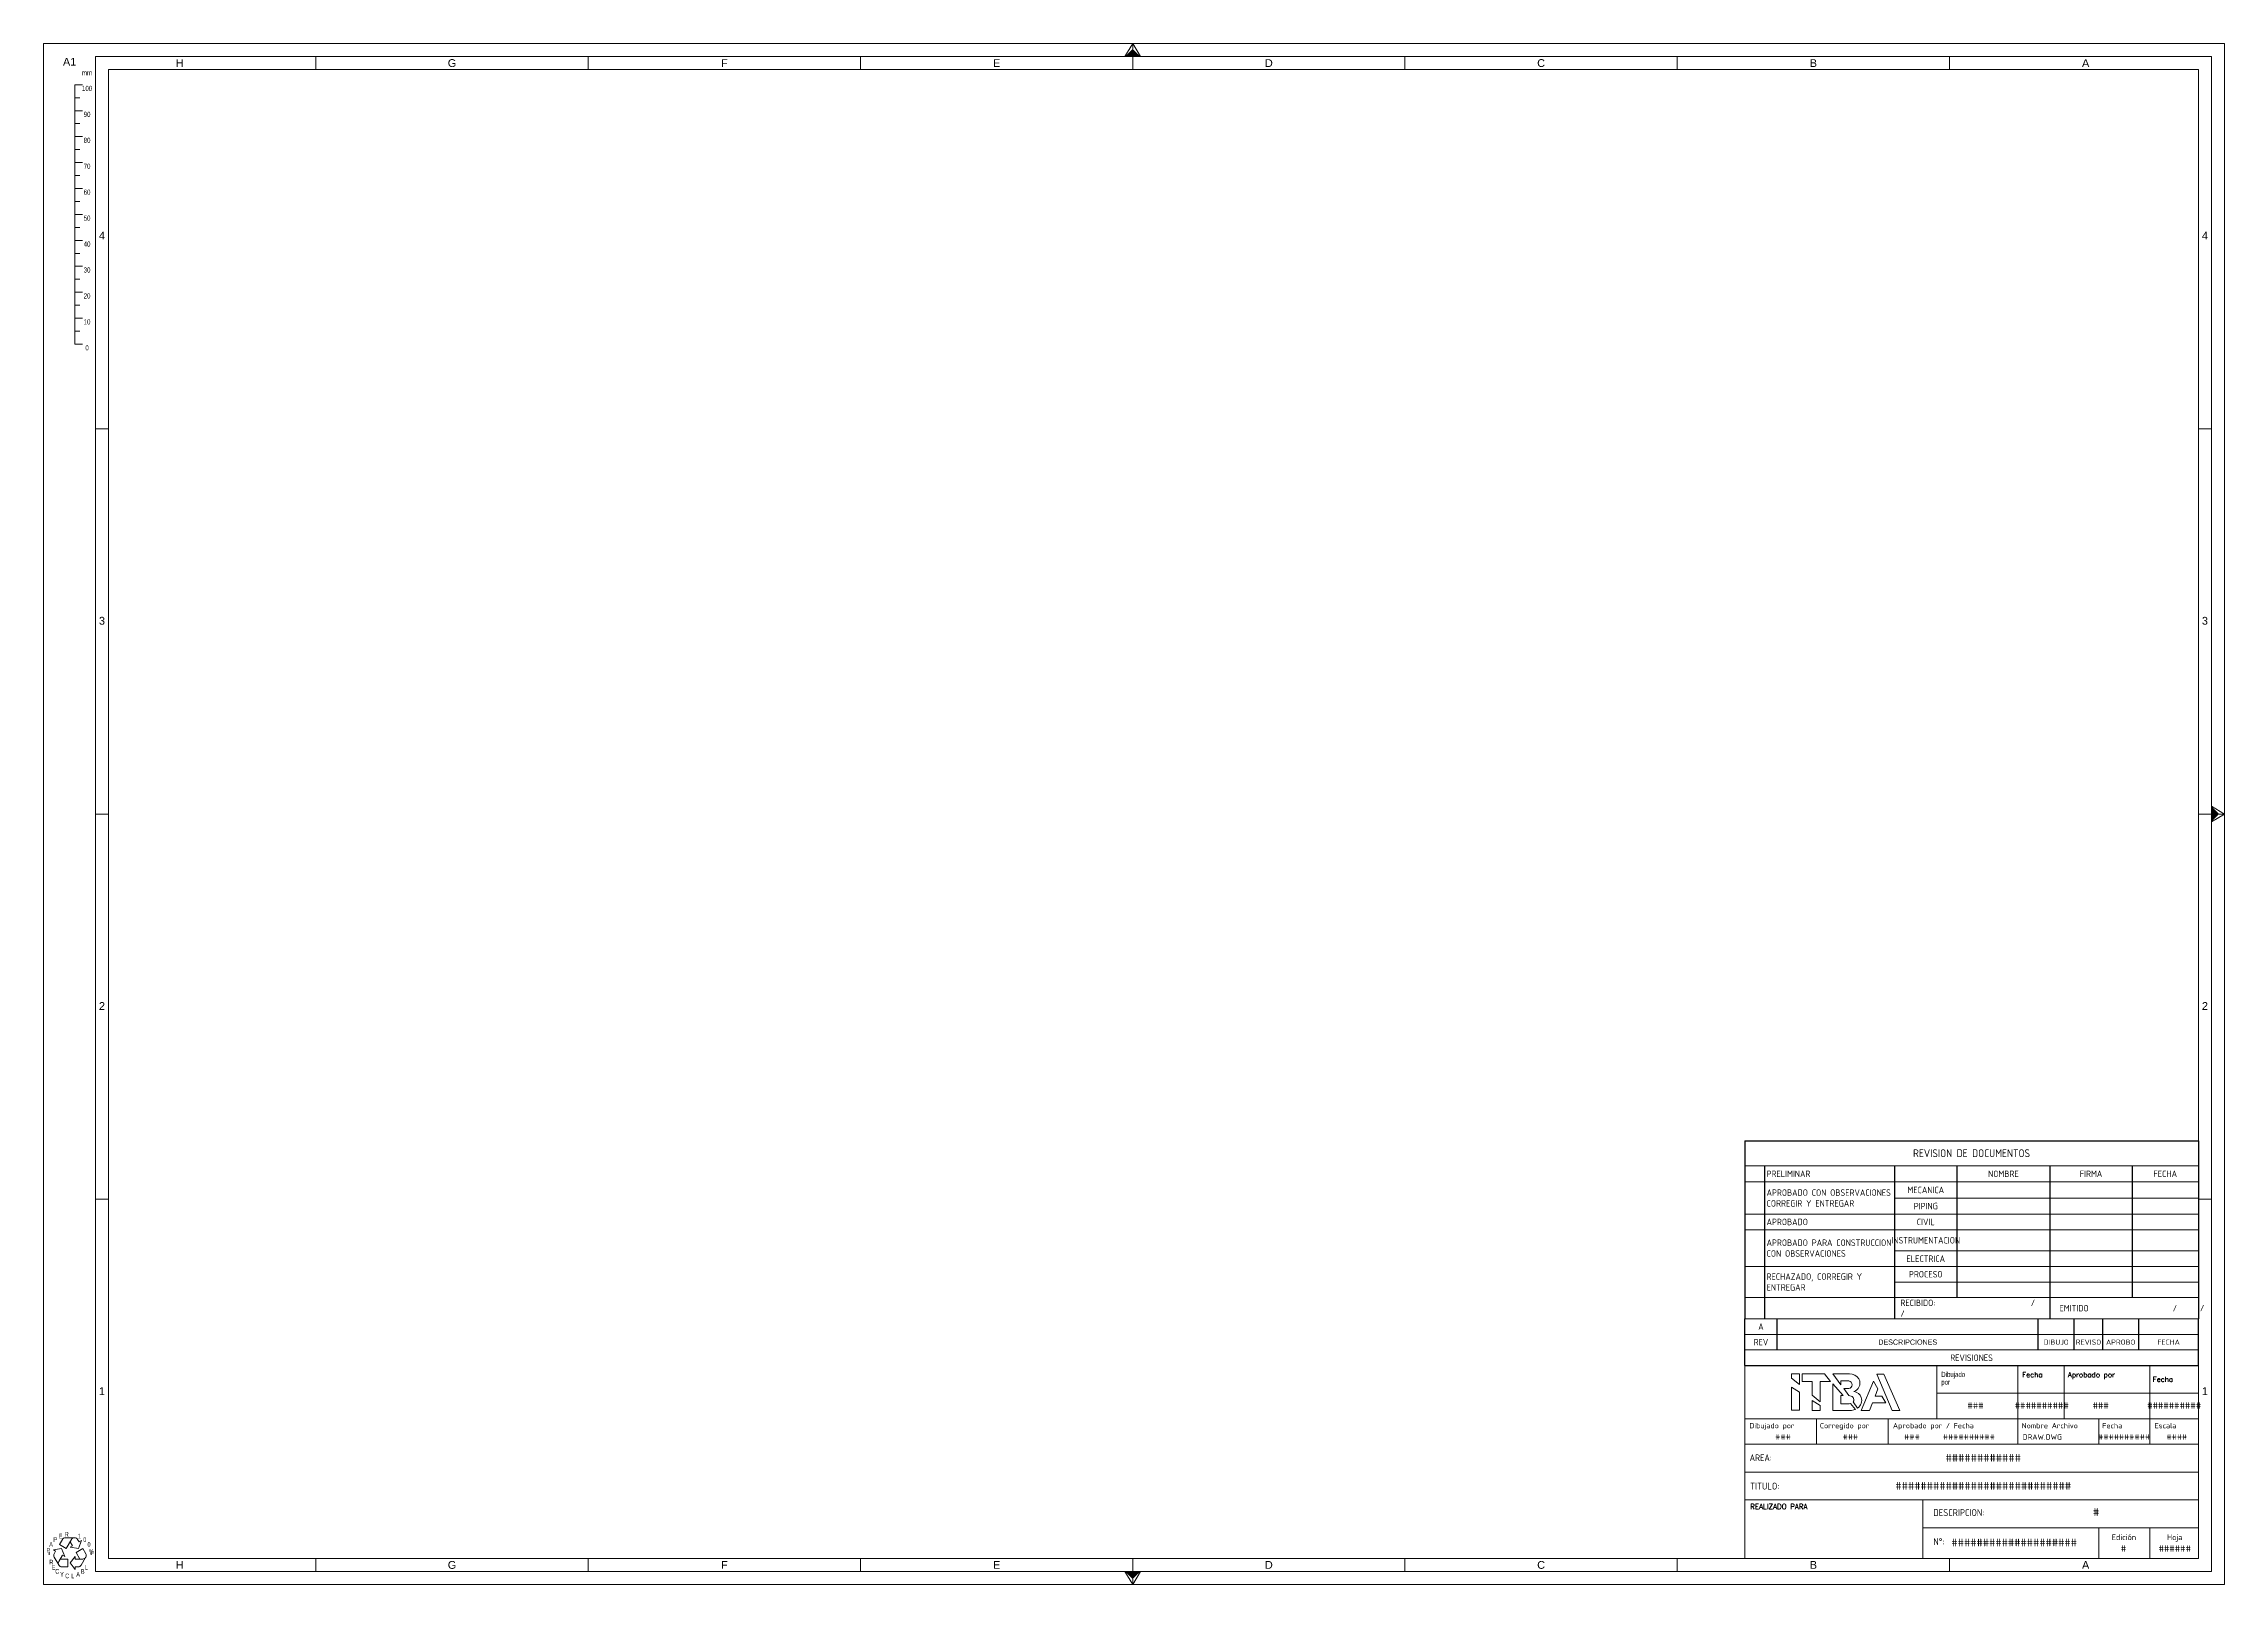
# Paper-space layout 'A1' of a CAD drawing. Header units: inches, sheet in millimetres. Extents: x 0 to 841, y 0 to 594.
import ezdxf
from ezdxf.enums import TextEntityAlignment as Align

# ---------------------------------------------------------------- set-up
doc = ezdxf.new("R2010")
doc.units = ezdxf.units.IN
doc.layers.add('Formato', color=5, linetype='Continuous', lineweight=60)
doc.layers.add('ROTULO', color=5, linetype='Continuous', lineweight=20)
doc.styles.add('CG_TEXTO', font='techl___.ttf')
doc.styles.add('de cotas', font='romans.shx')
doc.styles.add('ISOCP', font='isocp.shx')
doc.styles.add('SANSSERIF', font='sas_____.pfb')
doc.styles.add('SLDTEXTSTYLE0', font='TXT', dxfattribs={"width": 0.7})

# ---------------------------------------------------------------- blocks, each defined once
blk = doc.blocks.new('*T12')
at = {"layer": 'ROTULO', "transparency": 16777216}
for p, q in [((0, 18), (175, 18)), ((0, 12), (175, 12)), ((0, 6), (175, 6))]:
    blk.add_line(p, q, dxfattribs=at)
at = {"layer": 'ROTULO', "color": 0, "linetype": 'ByBlock', "lineweight": -2, "transparency": 16777216}
for p, q in [((0, 0), (0, 18)), ((12.56, 6), (12.56, 18)), ((113.21, 6), (113.21, 18)), ((127.05, 6), (127.05, 18)), ((138.12, 6), (138.12, 18)), ((151.96, 6), (151.96, 18)), ((175, 0), (175, 18)), ((0, 0), (175, 0))]:
    blk.add_line(p, q, dxfattribs=at)
at = {"layer": 'ROTULO', "color": 7, "transparency": 16777216, "attachment_point": 5}
for s, insert, char_height, width, style in [('{\\C7;REV}', (6.28, 9), 2.5, 11.0603, 'ISOCP'), ('{\\C7;A}', (6.28, 15), 2.5, 11.0603, 'ISOCP'), ('{\\C7;DESCRIPCIONES}', (62.89, 9), 2, 99.1521, 'CG_TEXTO'), ('{\\C7;DIBUJO}', (120.13, 9), 2, 12.3372, 'ISOCP'), ('{\\C7;REVISO}', (132.58, 9), 2, 9.5701, 'ISOCP'), ('{\\C7;APROBO}', (145.04, 9), 2, 12.3372, 'ISOCP'), ('{\\C7;FECHA}', (163.48, 9), 2, 21.5431, 'ISOCP'), ('{\\C7;REVISIONES}', (87.5, 3), 2.5, 173.5, 'ISOCP')]:
    blk.add_mtext(s, dxfattribs=dict(at, insert=insert, char_height=char_height, width=width, style=style))
blk = doc.blocks.new('SW_NOTE_0')
at = {"layer": 'Formato', "color": 0, "char_height": 2, "attachment_point": 1, "style": 'SLDTEXTSTYLE0'}
for s, insert in [('Dibujado ', (0, 2.68)), ('por', (0, -0.32))]:
    blk.add_mtext(s, dxfattribs=dict(at, insert=insert))
blk = doc.blocks.new('Logo ITBA')
for points in [[(9.61, 16.81), (9.61, 13.42), (7.05, 15.46), (7.05, 16.81)], [(17.56, 16.81), (10.51, 16.81), (10.51, 14.44), (13.66, 14.44), (13.66, 10), (16.23, 7.91), (16.23, 14.44), (19.57, 14.44)], [(34.66, 12.01), (33.26, 14.47), (29.35, 5.09), (31.97, 5.09), (33, 7.56), (37.2, 7.56), (35.96, 9.74), (33.77, 9.74)], [(36.55, 16.77), (34.34, 16.77), (39.21, 5.09), (41.64, 5.09)], [(7.05, 12.59), (7.05, 5.18), (9.61, 5.18), (9.61, 10.95)], [(16.23, 6.7), (13.66, 8.32), (13.66, 5.08), (16.23, 5.08)], [(23.57, 9.96), (20.29, 13.69), (20.29, 5.09), (25.41, 5.09), (26.24, 5.15), (26.94, 5.31), (27.49, 5.49), (25.87, 7.33), (25.48, 7.26), (22.87, 7.26), (22.87, 9.96)]]:
    blk.add_lwpolyline(points, close=True)
blk.add_lwpolyline([(25.62, 16.81), (20.29, 16.81), (22.87, 13.34), (22.87, 14.55), (25.39, 14.55, -0.876087), (25.39, 12.14), (23.77, 12.14), (25.34, 9.89, -0.221636), (26.72, 9.29, -0.34005), (26.76, 7.89), (28.17, 5.9, 0.332207), (29.35, 9.29, 0.283485), (26.96, 11.23, 0.202533), (28.63, 12.56, 0.212387), (28.63, 15.28, 0.239715)], format="xyb", close=True)
blk = doc.blocks.new('Rotulo')
at = {"layer": 'ROTULO'}
for p, q in [((-175, 74.37), (0, 74.37)), ((-175, 0), (-175, 74.37)), ((-100.89, 53.84), (-100.89, 74.37)), ((-69.64, 53.84), (-69.64, 74.37)), ((-51.79, 53.84), (-51.79, 74.37)), ((-18.75, 53.84), (-18.75, 74.37)), ((0, 74.37), (0, 2.05)), ((-100.89, 63.66), (0, 63.66)), ((-175, 53.84), (0, 53.84)), ((-147.32, 44.02), (-147.32, 53.84)), ((-119.64, 44.02), (-119.64, 53.84)), ((-69.64, 44.02), (-69.64, 53.84)), ((-38.39, 44.02), (-38.39, 53.84)), ((-18.75, 44.02), (-18.75, 53.84)), ((-175, 44.02), (0, 44.02)), ((-175, 33.3), (0, 33.3)), ((-175, 22.59), (0, 22.59)), ((-175, 22.59), (-106.25, 22.59)), ((-106.25, 0), (-106.25, 22.59)), ((-106.25, 11.85), (0, 11.85)), ((-38.39, 0), (-38.39, 11.85)), ((-18.75, 0), (-18.75, 11.85)), ((0, 0), (0, 11.85)), ((-175, 0), (0, 0))]:
    blk.add_line(p, q, dxfattribs=at)
at = {"color": 7, "linetype": 'Continuous', "lineweight": 0}
blk.add_blockref('SW_NOTE_0', (-99.18, 69.26), dxfattribs=at)
at = {"layer": 'ROTULO', "xscale": 1.206695160951743, "yscale": 1.206695160951743, "zscale": 1.206695160951743}
blk.add_blockref('Logo ITBA', (-165.46, 50.85), dxfattribs=at)
at = {"layer": 'Formato', "color": 7, "char_height": 2, "attachment_point": 1, "style": 'de cotas'}
for s, insert in [('Fecha', (-67.98, 71.84)), ('Aprobado por', (-50.37, 71.84)), ('Fecha', (-17.62, 70.06)), ('REALIZADO PARA', (-172.88, 21.01))]:
    blk.add_mtext(s, dxfattribs=dict(at, insert=insert))
at = {"layer": 'ROTULO', "color": 7, "linetype": 'Continuous', "lineweight": -3, "style": 'ISOCP'}
for s, height, p in [('Dibujado por', 2, (-173.21, 51.18)), ('Corregido por', 2, (-146, 51.18)), ('Aprobado por / Fecha', 2, (-117.83, 51.18)), ('Nombre Archivo', 2, (-68.18, 51.18)), ('Fecha', 2, (-37.12, 51.18)), ('Escala', 2, (-16.94, 51.18)), ('DESCRIPCION:', 2.6785, (-102.21, 17.68)), ('Edición', 2.232, (-33.44, 8.17)), ('Hoja', 2.232, (-12.13, 8.16)), ('N°:', 2.679, (-102.21, 6.47))]:
    blk.add_text(s, height=height, dxfattribs=at).set_placement(p, align=Align.MIDDLE_LEFT)
for s, height, p in [('AREA:', 2.6, (-173.09, 37.5)), ('TITULO:', 2.679, (-172.88, 26.55))]:
    blk.add_text(s, height=height, dxfattribs=at).set_placement(p)
at = {"layer": 'ROTULO', "color": 7, "style": 'ISOCP'}
for tag, height, p in [('DIBUJÓ', 2.5, (-85.98, 58.92)), ('FECHA_DIB', 2.5, (-60.44, 58.92)), ('APROBÓ', 2.5, (-37.71, 58.92)), ('FECHA_APRO', 2.5, (-9.37, 58.92)), ('DIBUJÓ', 2, (-160.2, 46.82)), ('CORREGIDÓ', 2, (-134.24, 46.82)), ('APROBÓ', 2, (-110.5, 46.82)), ('FECHA_APROBÓ', 2, (-88.55, 46.82)), ('FECHA_REV', 2, (-28.66, 46.82)), ('ESC', 2, (-8.34, 46.82)), ('NOMBRE_DEL_PROYECTO', 3, (-82.99, 27.95)), ('DESCRIPCIÓN_DEL_PLANO', 3, (-39.49, 17.88)), ('N_DE_PLANO', 3, (-71.06, 6.13)), ('REVISIÓN', 2.5, (-28.94, 3.86)), ('HOJA', 2.5, (-9.15, 3.8))]:
    blk.add_attdef(tag, text='', height=height, dxfattribs=at).set_placement(p, align=Align.MIDDLE_CENTER)
blk.add_attdef('ARCHIVO_CAD', (-67.82, 45.82), '', height=2, dxfattribs=at)
blk.add_attdef('AREA_DEL.PROYECTO', text='', height=3, dxfattribs=at).set_placement((-82.99, 37.28), align=Align.CENTER)
blk = doc.blocks.new('*T13')
at = {"layer": 'ROTULO', "color": 0, "linetype": 'ByBlock', "lineweight": -2, "transparency": 16777216}
for p, q in [((0, 0), (175, 0)), ((0, 0), (0, -68.67)), ((175, 0), (175, -68.67)), ((7.7, -9.66), (7.7, -68.67)), ((57.83, -9.66), (57.83, -68.67)), ((81.84, -9.66), (81.84, -60.49)), ((117.73, -9.66), (117.73, -68.67)), ((149.41, -9.66), (149.41, -60.49))]:
    blk.add_line(p, q, dxfattribs=at)
at = {"layer": 'ROTULO', "transparency": 16777216}
for p, q in [((0, -9.66), (175, -9.66)), ((0, -15.88), (175, -15.88)), ((57.83, -22.1), (175, -22.1)), ((0, -28.32), (175, -28.32)), ((0, -34.32), (175, -34.32)), ((0, -48.49), (175, -48.49)), ((57.83, -42.49), (175, -42.49)), ((57.83, -54.49), (175, -54.49)), ((0, -60.49), (175, -60.49)), ((0, -68.67), (175, -68.67))]:
    blk.add_line(p, q, dxfattribs=at)
at = {"layer": 'ROTULO', "color": 7, "transparency": 16777216, "style": 'ISOCP'}
for s, insert, char_height, width, attachment_point in [('{\\C7;REVISION DE DOCUMENTOS}', (87.5, -4.83), 3, 173.5, 5), ('{\\C7;PRELIMINAR}', (8.45, -12.77), 2.5, 48.6237, 4), ('{\\C7;NOMBRE}', (99.78, -12.77), 2.5, 34.3906, 5), ('{\\C7;FIRMA}', (133.57, -12.77), 2.5, 30.1773, 5), ('{\\C7;FECHA}', (162.2, -12.77), 2.5, 24.0931, 5), ('{\\C7;APROBADO CON OBSERVACIONES CORREGIR Y ENTREGAR}', (8.45, -22.1), 2.5, 48.6237, 4), ('{\\C7;MECANICA}', (69.83, -18.99), 2.5, 22.5113, 5), ('{\\C7;PIPING}', (69.83, -25.21), 2.5, 22.5113, 5), ('{\\C7;APROBADO }', (8.45, -31.32), 2.5, 48.6237, 4), ('{\\C7;CIVIL}', (69.83, -31.32), 2.5, 22.5113, 5), ('{\\C7;APROBADO PARA CONSTRUCCION CON OBSERVACIONES}', (8.45, -41.4), 2.5, 48.6237, 4), ('{\\C7;INSTRUMENTACION}', (69.83, -38.4), 2.5, 22.5113, 5), ('{\\C7;ELECTRICA}', (69.83, -45.49), 2.5, 22.5113, 5), ('{\\C7;PROCESO}', (69.83, -51.49), 2.5, 22.5113, 5), ('{\\C7;RECHAZADO, CORREGIR Y ENTREGAR}', (8.45, -54.49), 2.5, 48.6237, 4), ('{\\C7; RECIBIDO:                         /      /}', (58.58, -64.58), 2.5, 58.4019, 4), ('{\\C7;  EMITIDO                      /      /}', (118.48, -64.58), 2.5, 55.7704, 4)]:
    blk.add_mtext(s, dxfattribs=dict(at, insert=insert, char_height=char_height, width=width, attachment_point=attachment_point))
blk = doc.blocks.new('Formato A1')
at = {"layer": 'ROTULO'}
for p, q in [((105, 584), (105, 589)), ((210, 584), (210, 589)), ((315, 584), (315, 589)), ((420, 594), (420, 592)), ((420, 584), (420, 589)), ((525, 584), (525, 589)), ((630, 584), (630, 589)), ((735, 584), (735, 589)), ((25, 445.5), (20, 445.5)), ((836, 445.5), (831, 445.5)), ((25, 297), (20, 297)), ((836, 297), (831, 297)), ((841, 297), (839, 297)), ((25, 148.5), (20, 148.5)), ((836, 148.5), (831, 148.5)), ((105, 5), (105, 10)), ((210, 5), (210, 10)), ((315, 5), (315, 10)), ((420, 5), (420, 10)), ((525, 5), (525, 10)), ((630, 5), (630, 10)), ((735, 5), (735, 10)), ((420, 0), (420, 2))]:
    blk.add_line(p, q, dxfattribs=at)
at = {"layer": 'ROTULO', "color": 2}
for p, q in [((12, 578.15), (15, 578.15)), ((12, 478.15), (12, 578.15)), ((12, 568.15), (15, 568.15)), ((12, 558.15), (15, 558.15)), ((12, 548.15), (15, 548.15)), ((12, 538.15), (15, 538.15)), ((12, 528.15), (15, 528.15)), ((12, 518.15), (15, 518.15)), ((12, 508.15), (15, 508.15)), ((12, 498.15), (15, 498.15)), ((12, 488.15), (15, 488.15)), ((12, 478.15), (15, 478.15))]:
    blk.add_line(p, q, dxfattribs=at)
at = {"layer": 'ROTULO', "color": 1}
for p, q in [((12, 573.15), (14, 573.15)), ((12, 563.15), (14, 563.15)), ((12, 553.15), (14, 553.15)), ((12, 543.15), (14, 543.15)), ((12, 533.15), (14, 533.15)), ((12, 523.15), (14, 523.15)), ((12, 513.15), (14, 513.15)), ((12, 503.15), (14, 503.15)), ((12, 493.15), (14, 493.15)), ((12, 483.15), (14, 483.15)), ((6.09, 15.31), (7.25, 17.3)), ((8.36, 17.94), (11.81, 17.94)), ((10.7, 17.3), (8.69, 13.81)), ((10.18, 16.4), (10.7, 17.3)), ((11.81, 17.94), (12.01, 17.94)), ((13.12, 17.3), (13.67, 16.34)), ((14.56, 16.86), (13.4, 13.82)), ((13.67, 16.34), (14.56, 16.86)), ((2.08, 11.42), (2.08, 12.5)), ((3.75, 13.3), (6.96, 13.82)), ((4.64, 12.79), (3.75, 13.3)), ((4.09, 11.83), (4.64, 12.79)), ((5.81, 7.56), (4.09, 10.55)), ((7.23, 11.29), (5.81, 8.84)), ((5.81, 8.84), (6.33, 9.74)), ((8.69, 13.81), (6.09, 15.31)), ((6.33, 9.74), (9.32, 9.74)), ((6.96, 13.82), (8.12, 10.78)), ((8.12, 10.78), (7.23, 11.29)), ((9.32, 9.74), (9.32, 6.75)), ((11.08, 14.85), (10.18, 16.4)), ((10.18, 8.24), (12.23, 10.77)), ((10.19, 14.34), (11.08, 14.85)), ((13.4, 13.82), (10.19, 14.34)), ((12.23, 10.77), (12.23, 9.74)), ((12.23, 9.74), (15.06, 9.74)), ((12.53, 12.33), (15.12, 13.83)), ((14.03, 9.74), (12.53, 12.33)), ((15.06, 9.74), (14.03, 9.74)), ((16.18, 10.38), (14.45, 7.39)), ((15.12, 13.83), (16.27, 11.83)), ((16.27, 10.55), (16.18, 10.38)), ((18.28, 12.5), (18.28, 11.42)), ((5.91, 7.39), (5.81, 7.56)), ((9.32, 6.75), (7.02, 6.75)), ((12.23, 5.72), (10.18, 8.24)), ((13.34, 6.75), (12.23, 6.75)), ((12.23, 6.75), (12.23, 5.72))]:
    blk.add_line(p, q, dxfattribs=at)
at = {"layer": 'ROTULO'}
for points in [[(0, 594), (841, 594), (841, 0), (0, 0)], [(20, 589), (836, 589), (836, 5), (20, 5)], [(420, 594), (417, 589), (423, 589)], [(25, 584), (831, 584), (831, 10), (25, 10)], [(841, 297), (836, 300), (836, 294)], [(420, 0), (417, 5), (423, 5)]]:
    blk.add_lwpolyline(points, close=True, dxfattribs=at)
at = {"layer": 'ROTULO', "color": 1}
for centre, start, end in [((8.36, 16.66), 90, 150), ((11.81, 16.66), 90, 150), ((11.81, 16.66), 90, 150), ((12.01, 16.66), 30, 90), ((5.2, 11.19), 150, 210), ((6.93, 8.2), 150, 210), ((6.93, 8.2), 150, 210), ((15.06, 11.02), 270, 330), ((15.06, 11.02), 270, 330), ((15.16, 11.19), 330, 30), ((7.02, 8.03), 210, 270), ((13.34, 8.03), 270, 330)]:
    blk.add_arc(centre, 1.28, start, end, dxfattribs=at)
at = {"layer": 'ROTULO'}
for points in [[(417, 589), (423, 589), (420, 592)], [(836, 300), (836, 294), (839, 297)], [(417, 5), (423, 5), (420, 2)]]:
    blk.add_solid(points, dxfattribs=at)
at = {"layer": 'ROTULO', "style": 'SANSSERIF'}
for s, p in [('A1', (10.03, 587)), ('H', (52.5, 586.5)), ('G', (157.5, 586.5)), ('F', (262.5, 586.5)), ('E', (367.5, 586.5)), ('D', (472.5, 586.5)), ('C', (577.5, 586.5)), ('B', (682.5, 586.5)), ('A', (787.5, 586.5)), ('4', (22.5, 520)), ('4', (833.5, 520)), ('3', (22.5, 371.5)), ('3', (833.5, 371.5)), ('2', (22.5, 223)), ('2', (833.5, 223)), ('1', (22.5, 74.5)), ('1', (833.5, 74.5)), ('H', (52.5, 7.5)), ('G', (157.5, 7.5)), ('F', (262.5, 7.5)), ('E', (367.5, 7.5)), ('D', (472.5, 7.5)), ('C', (577.5, 7.5)), ('B', (682.5, 7.5)), ('A', (787.5, 7.5))]:
    blk.add_text(s, height=3, dxfattribs=at).set_placement(p, align=Align.MIDDLE)
at = {"layer": 'ROTULO', "color": 3, "char_height": 2, "attachment_point": 2, "style": 'SLDTEXTSTYLE0'}
for s, insert in [('mm', (16.76, 583.73)), ('100', (16.76, 577.73)), ('90', (16.76, 567.73)), ('80', (16.76, 557.73)), ('70', (16.76, 547.73)), ('60', (16.76, 537.73)), ('50', (16.76, 527.73)), ('40', (16.76, 517.73)), ('30', (16.76, 507.73)), ('20', (16.76, 497.73)), ('10', (16.76, 487.73)), ('0', (16.75, 477.73))]:
    blk.add_mtext(s, dxfattribs=dict(at, insert=insert))
at = {"layer": 'ROTULO', "color": 1, "char_height": 1.8, "attachment_point": 2, "style": 'SLDTEXTSTYLE0'}
for s, insert in [('P', (4.47, 18.16)), ('E', (6.55, 19.5)), ('R', (8.93, 20.2)), ('1', (13.8, 19.5)), ('0', (15.89, 18.16)), ('P', (1.82, 14.03)), ('A', (2.86, 16.29)), ('R', (2.98, 9.47)), ('0', (17.51, 16.29)), ('%', (18.42, 13.62)), ('E', (3.87, 7.53)), ('C', (5.26, 5.92)), ('Y', (7.07, 4.77)), ('C', (9.1, 4.16)), ('L', (11.25, 4.16)), ('A', (13.3, 4.77)), ('B', (15.08, 5.92)), ('L', (16.49, 7.53))]:
    blk.add_mtext(s, dxfattribs=dict(at, insert=insert))

psp = doc.layouts.new('A1')

# ---------------------------------------------------------------- block references
for name, p in [('*T13', (656, 171.05)), ('*T12', (656, 84.38))]:
    psp.add_blockref(name, p)
at = {"layer": 'Formato', "color": 7}
ref = psp.add_blockref('Rotulo', (831, 10), dxfattribs=at)
ref.add_attrib('AREA_DEL.PROYECTO', '############', dxfattribs={"layer": 'ROTULO', "color": 7, "height": 3, "style": 'ISOCP'}).set_placement((748.01, 47.28), align=Align.CENTER)
ref.add_attrib('DIBUJÓ', '###', dxfattribs={"layer": 'ROTULO', "color": 7, "height": 2.5, "style": 'ISOCP'}).set_placement((745.02, 68.92), align=Align.MIDDLE_CENTER)
ref.add_attrib('FECHA_DIB', '##########', dxfattribs={"layer": 'ROTULO', "color": 7, "height": 2.5, "style": 'ISOCP'}).set_placement((770.56, 68.92), align=Align.MIDDLE_CENTER)
ref.add_attrib('FECHA_APRO', '##########', dxfattribs={"layer": 'ROTULO', "color": 7, "height": 2.5, "style": 'ISOCP'}).set_placement((821.63, 68.92), align=Align.MIDDLE_CENTER)
ref.add_attrib('APROBÓ', '###', dxfattribs={"layer": 'ROTULO', "color": 7, "height": 2.5, "style": 'ISOCP'}).set_placement((793.29, 68.92), align=Align.MIDDLE_CENTER)
ref.add_attrib('FECHA_APROBÓ', '##########', dxfattribs={"layer": 'ROTULO', "color": 7, "height": 2, "style": 'ISOCP'}).set_placement((742.45, 56.82), align=Align.MIDDLE_CENTER)
ref.add_attrib('HOJA', '######', dxfattribs={"layer": 'ROTULO', "color": 7, "height": 2.5, "style": 'ISOCP'}).set_placement((821.85, 13.8), align=Align.MIDDLE_CENTER)
ref.add_attrib('N_DE_PLANO', '####################', dxfattribs={"layer": 'ROTULO', "color": 7, "height": 3, "style": 'ISOCP'}).set_placement((759.94, 16.13), align=Align.MIDDLE_CENTER)
ref.add_attrib('CORREGIDÓ', '###', dxfattribs={"layer": 'ROTULO', "color": 7, "height": 2, "style": 'ISOCP'}).set_placement((696.76, 56.82), align=Align.MIDDLE_CENTER)
ref.add_attrib('APROBÓ', '###', dxfattribs={"layer": 'ROTULO', "color": 7, "height": 2, "style": 'ISOCP'}).set_placement((720.5, 56.82), align=Align.MIDDLE_CENTER)
ref.add_attrib('FECHA_REV', '##########', dxfattribs={"layer": 'ROTULO', "color": 7, "height": 2, "style": 'ISOCP'}).set_placement((802.34, 56.82), align=Align.MIDDLE_CENTER)
ref.add_attrib('DIBUJÓ', '###', dxfattribs={"layer": 'ROTULO', "color": 7, "height": 2, "style": 'ISOCP'}).set_placement((670.8, 56.82), align=Align.MIDDLE_CENTER)
ref.add_attrib('NOMBRE_DEL_PROYECTO', '############################', dxfattribs={"layer": 'ROTULO', "color": 7, "height": 3, "style": 'ISOCP'}).set_placement((748.01, 37.95), align=Align.MIDDLE_CENTER)
ref.add_attrib('DESCRIPCIÓN_DEL_PLANO', '#', dxfattribs={"layer": 'ROTULO', "color": 7, "height": 3, "style": 'ISOCP'}).set_placement((791.51, 27.88), align=Align.MIDDLE_CENTER)
ref.add_attrib('ESC', '####', dxfattribs={"layer": 'ROTULO', "color": 7, "height": 2, "style": 'ISOCP'}).set_placement((822.66, 56.82), align=Align.MIDDLE_CENTER)
ref.add_attrib('REVISIÓN', '#', dxfattribs={"layer": 'ROTULO', "color": 7, "height": 2.5, "style": 'ISOCP'}).set_placement((802.06, 13.86), align=Align.MIDDLE_CENTER)
ref.add_attrib('ARCHIVO_CAD', 'DRAW.DWG', (763.18, 55.82), dxfattribs={"layer": 'ROTULO', "color": 7, "height": 2, "style": 'ISOCP'})
at = {"layer": 'ROTULO'}
psp.add_blockref('Formato A1', (0, 0), dxfattribs=at)

doc.saveas('drawing.dxf')
